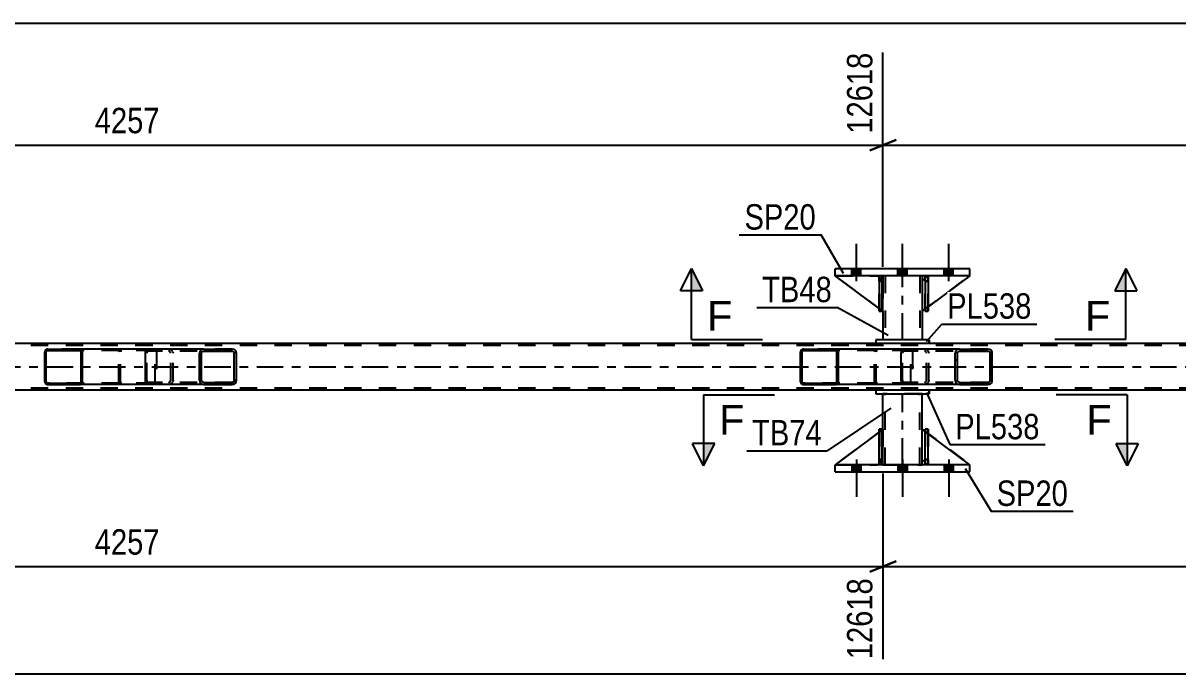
# Model space of a CAD drawing. Header units: millimetres. Extents: x -80 to 761, y -429 to 165.
# Drawn here: x 428.9 to 559, y -254.8 to -181.5 of the extents above; entities that cross this region are included whole.
import ezdxf

# ---------------------------------------------------------------- set-up
doc = ezdxf.new("R2010")
doc.units = ezdxf.units.MM
doc.linetypes.add('DXK_LINE_DOT2', pattern=[3.9198, 1.9599, -1.9599])
doc.linetypes.add('DXK_LINE_DOT3', pattern=[5.9187, 2.979, -0.9799, 0.9799, -0.9799])
doc.styles.add('Arial', font='ARIAL.TTF', dxfattribs={"height": 0.2})
doc.styles.add('Arial Narrow', font='ARIALN.TTF', dxfattribs={"height": 0.2})

# ---------------------------------------------------------------- blocks, each defined once
blk = doc.blocks.new('Part-814185468-5411 - 5375')
at = {"linetype": 'Continuous'}
h = blk.add_hatch(dxfattribs=at)
h.set_pattern_fill('', scale=0.7, style=0, pattern_type=0)
h.set_pattern_definition([(45, (520.7235, -218.402), (-1.57154, 1.57154), [])])
h.paths.add_polyline_path([(520.75, -218.52), (520.72, -218.4), (520.65, -218.3), (520.54, -218.23), (520.41, -218.2), (516.83, -218.2), (516.7, -218.23), (516.59, -218.3), (516.52, -218.4), (516.49, -218.52), (516.49, -221.88), (516.52, -222.01), (516.59, -222.11), (516.7, -222.18), (516.83, -222.2), (520.41, -222.2), (520.54, -222.18), (520.65, -222.11), (520.72, -222.01), (520.75, -221.88)])
h.paths.add_polyline_path([(520.57, -221.95), (520.53, -222), (520.47, -222.03), (520.41, -222.04), (516.83, -222.04), (516.77, -222.03), (516.71, -222), (516.68, -221.95), (516.66, -221.88), (516.66, -218.52), (516.68, -218.46), (516.71, -218.41), (516.77, -218.38), (516.83, -218.36), (520.41, -218.36), (520.47, -218.38), (520.53, -218.41), (520.57, -218.46), (520.58, -218.52), (520.58, -221.88)])
at = {"color": 2, "linetype": 'Continuous'}
for p, q in [((516.52, -218.4), (516.49, -218.52)), ((516.49, -221.88), (516.49, -218.52)), ((516.66, -218.52), (516.68, -218.46)), ((516.66, -221.88), (516.66, -218.52)), ((516.68, -218.46), (516.71, -218.41)), ((516.83, -218.2), (516.7, -218.23)), ((516.71, -218.41), (516.77, -218.38)), ((516.77, -218.38), (516.83, -218.36)), ((516.83, -218.2), (520.41, -218.2)), ((516.83, -218.36), (520.41, -218.36)), ((528.11, -218.2), (520.41, -218.2)), ((520.54, -218.23), (520.41, -218.2)), ((520.41, -218.36), (520.47, -218.38)), ((520.47, -218.38), (520.53, -218.41)), ((520.53, -218.41), (520.57, -218.46)), ((520.57, -218.46), (520.58, -218.52)), ((520.58, -221.88), (520.58, -218.52)), ((520.75, -218.52), (520.72, -218.4)), ((520.75, -221.88), (520.75, -218.52)), ((516.49, -221.88), (516.52, -222.01)), ((516.68, -221.95), (516.66, -221.88)), ((516.71, -222), (516.68, -221.95)), ((516.7, -222.18), (516.83, -222.2)), ((516.77, -222.03), (516.71, -222)), ((516.83, -222.04), (516.77, -222.03)), ((516.83, -222.04), (520.41, -222.04)), ((516.83, -222.2), (520.41, -222.2)), ((520.47, -222.03), (520.41, -222.04)), ((520.41, -222.2), (520.54, -222.18)), ((528.11, -222.2), (520.41, -222.2)), ((520.53, -222), (520.47, -222.03)), ((520.57, -221.95), (520.53, -222)), ((520.58, -221.88), (520.57, -221.95)), ((520.72, -222.01), (520.75, -221.88))]:
    blk.add_line(p, q, dxfattribs=at)
at = {"color": 7, "linetype": 'DXK_LINE_DOT2'}
for p, q in [((520.41, -218.2), (516.83, -218.2)), ((528.76, -218.36), (516.83, -218.36)), ((524.84, -218.52), (524.87, -218.4)), ((524.84, -221.88), (524.84, -218.52)), ((525.03, -218.46), (525.01, -218.52)), ((525.01, -221.88), (525.01, -218.52)), ((525.06, -218.41), (525.03, -218.46)), ((525.05, -218.23), (525.18, -218.2)), ((525.12, -218.38), (525.06, -218.41)), ((525.18, -218.36), (525.12, -218.38)), ((528.76, -218.2), (528.11, -218.2)), ((528.76, -218.2), (528.89, -218.23)), ((528.82, -218.38), (528.76, -218.36)), ((528.88, -218.41), (528.82, -218.38)), ((528.92, -218.46), (528.88, -218.41)), ((528.93, -218.52), (528.92, -218.46)), ((528.93, -221.88), (528.93, -218.52)), ((529.07, -218.4), (529.1, -218.52)), ((529.1, -218.52), (529.1, -221.88)), ((528.76, -222.04), (516.83, -222.04)), ((520.41, -222.2), (516.83, -222.2)), ((524.87, -222.01), (524.84, -221.88)), ((525.01, -221.88), (525.03, -221.95)), ((525.03, -221.95), (525.06, -222)), ((525.18, -222.2), (525.05, -222.18)), ((525.06, -222), (525.08, -222.01)), ((525.08, -222.01), (525.12, -222.03)), ((525.12, -222.03), (525.18, -222.04)), ((528.76, -222.2), (528.11, -222.2)), ((528.76, -222.04), (528.82, -222.03)), ((528.89, -222.18), (528.76, -222.2)), ((528.82, -222.03), (528.88, -222)), ((528.88, -222), (528.92, -221.95)), ((528.92, -221.95), (528.93, -221.88)), ((529.1, -221.88), (529.07, -222.01))]:
    blk.add_line(p, q, dxfattribs=at)
at = {"color": 2, "linetype": 'Continuous'}
for centre, start, end in [((516.82, -218.54), 110.7583, 155.68), ((520.42, -218.54), 24.32, 69.2417), ((516.82, -221.87), 204.32, 249.2417), ((520.42, -221.87), 290.7583, 335.68)]:
    blk.add_arc(centre, 0.331, start, end, dxfattribs=at)
at = {"color": 7, "linetype": 'DXK_LINE_DOT2'}
for centre, start, end in [((525.17, -218.54), 110.7583, 155.68), ((528.77, -218.54), 24.32, 69.2417), ((525.17, -221.87), 204.32, 249.2417), ((528.77, -221.87), 290.7583, 335.68)]:
    blk.add_arc(centre, 0.331, start, end, dxfattribs=at)
blk = doc.blocks.new('Part-814185468-5412 - 5375')
at = {"linetype": 'Continuous'}
h = blk.add_hatch(dxfattribs=at)
h.set_pattern_fill('', scale=0.7, style=0, pattern_type=0)
h.set_pattern_definition([(45, (452.9212, -218.5008), (-1.57154, 1.57154), [])])
h.paths.add_polyline_path([(452.96, -218.68), (452.92, -218.5), (452.81, -218.35), (452.65, -218.24), (452.46, -218.2), (449.27, -218.2), (449.08, -218.24), (448.92, -218.35), (448.81, -218.5), (448.77, -218.68), (448.77, -221.72), (448.81, -221.91), (448.92, -222.06), (449.08, -222.17), (449.27, -222.2), (452.46, -222.2), (452.65, -222.17), (452.81, -222.06), (452.92, -221.91), (452.96, -221.72)])
h.paths.add_polyline_path([(452.69, -221.82), (452.63, -221.89), (452.55, -221.95), (452.46, -221.96), (449.27, -221.96), (449.18, -221.95), (449.09, -221.89), (449.04, -221.82), (449.02, -221.72), (449.02, -218.68), (449.04, -218.59), (449.09, -218.51), (449.18, -218.46), (449.27, -218.44), (452.46, -218.44), (452.55, -218.46), (452.63, -218.51), (452.69, -218.59), (452.71, -218.68), (452.71, -221.72)])
at = {"color": 2, "linetype": 'Continuous'}
for p, q in [((442.7, -218.68), (442.72, -218.5)), ((442.72, -218.5), (442.78, -218.35)), ((442.78, -218.35), (442.87, -218.24)), ((442.87, -218.24), (442.97, -218.2)), ((449.27, -218.2), (442.97, -218.2)), ((448.81, -218.5), (448.77, -218.68)), ((449.04, -218.59), (449.09, -218.51)), ((449.27, -218.2), (449.08, -218.24)), ((449.09, -218.51), (449.18, -218.46)), ((449.18, -218.46), (449.27, -218.44)), ((449.27, -218.2), (452.46, -218.2)), ((449.27, -218.44), (452.46, -218.44)), ((452.65, -218.24), (452.46, -218.2)), ((452.46, -218.44), (452.55, -218.46)), ((452.55, -218.46), (452.63, -218.51)), ((452.63, -218.51), (452.69, -218.59)), ((452.96, -218.68), (452.92, -218.5)), ((442.7, -221.72), (442.7, -218.68)), ((448.77, -221.72), (448.77, -218.68)), ((449.02, -218.68), (449.04, -218.59)), ((449.02, -221.72), (449.02, -218.68)), ((452.69, -218.59), (452.71, -218.68)), ((452.71, -221.72), (452.71, -218.68)), ((452.96, -221.72), (452.96, -218.68)), ((442.72, -221.91), (442.7, -221.72)), ((442.78, -222.06), (442.72, -221.91)), ((442.87, -222.17), (442.78, -222.06)), ((442.97, -222.2), (442.87, -222.17)), ((449.27, -222.2), (442.97, -222.2)), ((448.77, -221.72), (448.81, -221.91)), ((449.04, -221.82), (449.02, -221.72)), ((449.09, -221.89), (449.04, -221.82)), ((449.08, -222.17), (449.27, -222.2)), ((449.18, -221.95), (449.09, -221.89)), ((449.27, -221.96), (449.18, -221.95)), ((449.27, -221.96), (452.46, -221.96)), ((449.27, -222.2), (452.46, -222.2)), ((452.55, -221.95), (452.46, -221.96)), ((452.46, -222.2), (452.65, -222.17)), ((452.63, -221.89), (452.55, -221.95)), ((452.69, -221.82), (452.63, -221.89)), ((452.71, -221.72), (452.69, -221.82)), ((452.92, -221.91), (452.96, -221.72))]:
    blk.add_line(p, q, dxfattribs=at)
at = {"color": 7, "linetype": 'DXK_LINE_DOT2'}
for p, q in [((442.88, -218.51), (442.85, -218.59)), ((442.92, -218.46), (442.88, -218.51)), ((442.97, -218.44), (442.92, -218.46)), ((452.46, -218.44), (442.97, -218.44)), ((443.96, -218.44), (443.96, -218.2)), ((445.31, -218.2), (445.5, -218.24)), ((445.4, -218.46), (445.31, -218.44)), ((445.48, -218.51), (445.4, -218.46)), ((445.54, -218.59), (445.48, -218.51)), ((445.77, -218.5), (445.81, -218.68)), ((452.46, -218.2), (449.27, -218.2)), ((442.85, -218.59), (442.84, -218.68)), ((442.84, -221.72), (442.84, -218.68)), ((445.56, -218.68), (445.54, -218.59)), ((445.56, -221.72), (445.56, -218.68)), ((445.81, -221.72), (445.81, -218.68)), ((442.84, -221.72), (442.85, -221.82)), ((442.85, -221.82), (442.88, -221.89)), ((442.88, -221.89), (442.92, -221.95)), ((442.92, -221.95), (442.97, -221.96)), ((452.46, -221.96), (442.97, -221.96)), ((443.96, -222.2), (443.96, -221.96)), ((445.31, -221.96), (445.4, -221.95)), ((445.5, -222.17), (445.31, -222.2)), ((445.4, -221.95), (445.48, -221.89)), ((445.48, -221.89), (445.54, -221.82)), ((445.54, -221.82), (445.56, -221.72)), ((445.81, -221.72), (445.77, -221.91)), ((452.46, -222.2), (449.27, -222.2))]:
    blk.add_line(p, q, dxfattribs=at)
for centre, start, end in [((445.32, -218.7), 23.8494, 68.8059), ((445.32, -221.71), 291.1941, 336.1506)]:
    blk.add_arc(centre, 0.492, start, end, dxfattribs=at)
at = {"color": 2, "linetype": 'Continuous'}
for centre, start, end in [((449.26, -218.7), 111.1941, 156.1506), ((452.47, -218.7), 23.8494, 68.8059), ((449.26, -221.71), 203.8494, 248.8059), ((452.47, -221.71), 291.1941, 336.1506)]:
    blk.add_arc(centre, 0.492, start, end, dxfattribs=at)
blk = doc.blocks.new('Part-814185468-5413 - 5375')
at = {"linetype": 'Continuous'}
h = blk.add_hatch(dxfattribs=at)
h.set_pattern_fill('', scale=0.7, style=0, pattern_type=0)
h.set_pattern_definition([(45, (435.5892, -218.402), (-1.57154, 1.57154), [])])
h.paths.add_polyline_path([(435.62, -218.52), (435.59, -218.4), (435.52, -218.3), (435.4, -218.23), (435.27, -218.2), (431.7, -218.2), (431.57, -218.23), (431.46, -218.3), (431.38, -218.4), (431.36, -218.52), (431.36, -221.88), (431.38, -222.01), (431.46, -222.11), (431.57, -222.18), (431.7, -222.2), (435.27, -222.2), (435.4, -222.18), (435.52, -222.11), (435.59, -222.01), (435.62, -221.88)])
h.paths.add_polyline_path([(435.43, -221.95), (435.4, -222), (435.34, -222.03), (435.27, -222.04), (431.7, -222.04), (431.63, -222.03), (431.58, -222), (431.54, -221.95), (431.53, -221.88), (431.53, -218.52), (431.54, -218.46), (431.58, -218.41), (431.63, -218.38), (431.7, -218.36), (435.27, -218.36), (435.34, -218.38), (435.4, -218.41), (435.43, -218.46), (435.44, -218.52), (435.44, -221.88)])
at = {"color": 2, "linetype": 'Continuous'}
for p, q in [((431.38, -218.4), (431.36, -218.52)), ((431.36, -221.88), (431.36, -218.52)), ((431.53, -218.52), (431.54, -218.46)), ((431.53, -221.88), (431.53, -218.52)), ((431.54, -218.46), (431.58, -218.41)), ((431.7, -218.2), (431.57, -218.23)), ((431.58, -218.41), (431.63, -218.38)), ((431.63, -218.38), (431.7, -218.36)), ((431.7, -218.2), (435.27, -218.2)), ((431.7, -218.36), (435.27, -218.36)), ((442.97, -218.2), (435.27, -218.2)), ((435.4, -218.23), (435.27, -218.2)), ((435.27, -218.36), (435.34, -218.38)), ((435.34, -218.38), (435.4, -218.41)), ((435.4, -218.41), (435.43, -218.46)), ((435.43, -218.46), (435.44, -218.52)), ((435.44, -221.88), (435.44, -218.52)), ((435.62, -218.52), (435.59, -218.4)), ((435.62, -221.88), (435.62, -218.52)), ((431.36, -221.88), (431.38, -222.01)), ((431.54, -221.95), (431.53, -221.88)), ((431.58, -222), (431.54, -221.95)), ((431.57, -222.18), (431.7, -222.2)), ((431.63, -222.03), (431.58, -222)), ((431.7, -222.04), (431.63, -222.03)), ((431.7, -222.04), (435.27, -222.04)), ((431.7, -222.2), (435.27, -222.2)), ((435.34, -222.03), (435.27, -222.04)), ((435.27, -222.2), (435.4, -222.18)), ((442.97, -222.2), (435.27, -222.2)), ((435.4, -222), (435.34, -222.03)), ((435.43, -221.95), (435.4, -222)), ((435.44, -221.88), (435.43, -221.95)), ((435.59, -222.01), (435.62, -221.88))]:
    blk.add_line(p, q, dxfattribs=at)
at = {"color": 7, "linetype": 'DXK_LINE_DOT2'}
for p, q in [((435.27, -218.2), (431.7, -218.2)), ((443.62, -218.36), (431.7, -218.36)), ((439.71, -218.52), (439.73, -218.4)), ((439.71, -221.88), (439.71, -218.52)), ((439.89, -218.46), (439.88, -218.52)), ((439.88, -221.88), (439.88, -218.52)), ((439.93, -218.41), (439.89, -218.46)), ((439.92, -218.23), (440.05, -218.2)), ((439.93, -218.41), (439.94, -218.4)), ((439.94, -218.4), (439.98, -218.38)), ((439.98, -218.38), (440.05, -218.36)), ((443.62, -218.2), (442.97, -218.2)), ((443.62, -218.2), (443.75, -218.23)), ((443.69, -218.38), (443.62, -218.36)), ((443.74, -218.41), (443.69, -218.38)), ((443.78, -218.46), (443.74, -218.41)), ((443.79, -218.52), (443.78, -218.46)), ((443.79, -221.88), (443.79, -218.52)), ((443.94, -218.4), (443.96, -218.5)), ((443.96, -218.5), (443.96, -218.52)), ((443.96, -218.52), (443.96, -221.88)), ((443.62, -222.04), (431.7, -222.04)), ((435.27, -222.2), (431.7, -222.2)), ((439.73, -222.01), (439.71, -221.88)), ((439.88, -221.88), (439.89, -221.95)), ((439.89, -221.95), (439.93, -222)), ((440.05, -222.2), (439.92, -222.18)), ((439.93, -222), (439.94, -222.01)), ((439.94, -222.01), (439.98, -222.03)), ((439.98, -222.03), (440.05, -222.04)), ((443.62, -222.2), (442.97, -222.2)), ((443.62, -222.04), (443.69, -222.03)), ((443.75, -222.18), (443.62, -222.2)), ((443.69, -222.03), (443.74, -222)), ((443.74, -222), (443.78, -221.95)), ((443.78, -221.95), (443.79, -221.88)), ((443.96, -221.88), (443.94, -222.01))]:
    blk.add_line(p, q, dxfattribs=at)
at = {"color": 2, "linetype": 'Continuous'}
for centre, start, end in [((431.69, -218.54), 110.7583, 155.68), ((435.29, -218.54), 24.32, 69.2417), ((431.69, -221.87), 204.32, 249.2417), ((435.29, -221.87), 290.7583, 335.68)]:
    blk.add_arc(centre, 0.331, start, end, dxfattribs=at)
at = {"color": 7, "linetype": 'DXK_LINE_DOT2'}
for centre, start, end in [((440.04, -218.54), 110.7583, 155.68), ((443.64, -218.54), 24.32, 69.2417), ((440.04, -221.87), 204.32, 249.2417), ((443.64, -221.87), 290.7583, 335.68)]:
    blk.add_arc(centre, 0.331, start, end, dxfattribs=at)
blk = doc.blocks.new('Part-814185468-5468 - 5375')
at = {"color": 2, "linetype": 'Continuous'}
for p, q in [((525.78, -209.95), (525.78, -210.55)), ((530.18, -209.95), (530.18, -210.56)), ((525.78, -213.95), (525.78, -217.15)), ((530.18, -213.95), (530.18, -217.15))]:
    blk.add_line(p, q, dxfattribs=at)
at = {"color": 7, "linetype": 'DXK_LINE_DOT2'}
for p, q in [((530.18, -209.95), (525.78, -209.95)), ((525.78, -210.55), (525.78, -213.95)), ((526.02, -209.95), (526.02, -217.15)), ((529.94, -209.95), (529.94, -217.15)), ((530.18, -210.56), (530.18, -213.95)), ((530.18, -217.15), (525.78, -217.15))]:
    blk.add_line(p, q, dxfattribs=at)
at = {"color": 7, "linetype": 'DXK_LINE_DOT3'}
blk.add_line((527.98, -217.15), (527.98, -209.95), dxfattribs=at)
blk = doc.blocks.new('Part-814185468-5534 - 5375')
at = {"color": 2, "linetype": 'Continuous'}
for p, q in [((524.98, -217.15), (524.98, -217.55)), ((530.98, -217.15), (524.98, -217.15)), ((530.98, -217.15), (530.98, -217.55)), ((530.98, -217.15), (530.98, -217.15)), ((524.98, -217.55), (530.98, -217.55)), ((530.98, -217.55), (530.98, -217.55))]:
    blk.add_line(p, q, dxfattribs=at)
at = {"color": 7, "linetype": 'DXK_LINE_DOT2'}
for p, q in [((524.98, -217.15), (524.98, -217.55)), ((530.98, -217.55), (530.98, -217.15)), ((530.98, -217.15), (530.98, -217.15)), ((530.98, -217.55), (530.98, -217.55))]:
    blk.add_line(p, q, dxfattribs=at)
blk = doc.blocks.new('Part-814185468-5486 - 5375')
at = {"linetype": 'Continuous'}
h = blk.add_hatch(dxfattribs=at)
h.set_pattern_fill('', scale=0.7, style=0, pattern_type=0)
h.set_pattern_definition([(45, (538.0554, -218.5008), (-1.57154, 1.57154), [])])
h.paths.add_polyline_path([(538.09, -218.68), (538.06, -218.5), (537.95, -218.35), (537.78, -218.24), (537.59, -218.2), (534.41, -218.2), (534.21, -218.24), (534.05, -218.35), (533.94, -218.5), (533.9, -218.68), (533.9, -221.72), (533.94, -221.91), (534.05, -222.06), (534.21, -222.17), (534.41, -222.2), (537.59, -222.2), (537.78, -222.17), (537.95, -222.06), (538.06, -221.91), (538.09, -221.72)])
h.paths.add_polyline_path([(537.82, -221.82), (537.77, -221.89), (537.69, -221.95), (537.59, -221.96), (534.41, -221.96), (534.31, -221.95), (534.23, -221.89), (534.17, -221.82), (534.16, -221.72), (534.16, -218.68), (534.17, -218.59), (534.23, -218.51), (534.31, -218.46), (534.41, -218.44), (537.59, -218.44), (537.69, -218.46), (537.77, -218.51), (537.82, -218.59), (537.84, -218.68), (537.84, -221.72)])
at = {"color": 2, "linetype": 'Continuous'}
for p, q in [((527.84, -218.68), (527.86, -218.5)), ((527.86, -218.5), (527.91, -218.35)), ((527.91, -218.35), (528, -218.24)), ((528, -218.24), (528.11, -218.2)), ((534.41, -218.2), (528.11, -218.2)), ((533.94, -218.5), (533.9, -218.68)), ((534.17, -218.59), (534.23, -218.51)), ((534.41, -218.2), (534.21, -218.24)), ((534.23, -218.51), (534.31, -218.46)), ((534.31, -218.46), (534.41, -218.44)), ((534.41, -218.2), (537.59, -218.2)), ((534.41, -218.44), (537.59, -218.44)), ((537.78, -218.24), (537.59, -218.2)), ((537.59, -218.44), (537.69, -218.46)), ((537.69, -218.46), (537.77, -218.51)), ((537.77, -218.51), (537.82, -218.59)), ((538.09, -218.68), (538.06, -218.5)), ((527.84, -221.72), (527.84, -218.68)), ((533.9, -221.72), (533.9, -218.68)), ((534.16, -218.68), (534.17, -218.59)), ((534.16, -221.72), (534.16, -218.68)), ((537.82, -218.59), (537.84, -218.68)), ((537.84, -221.72), (537.84, -218.68)), ((538.09, -221.72), (538.09, -218.68)), ((527.86, -221.91), (527.84, -221.72)), ((527.91, -222.06), (527.86, -221.91)), ((528, -222.17), (527.91, -222.06)), ((528.11, -222.2), (528, -222.17)), ((534.41, -222.2), (528.11, -222.2)), ((533.9, -221.72), (533.94, -221.91)), ((534.17, -221.82), (534.16, -221.72)), ((534.23, -221.89), (534.17, -221.82)), ((534.21, -222.17), (534.41, -222.2)), ((534.31, -221.95), (534.23, -221.89)), ((534.41, -221.96), (534.31, -221.95)), ((534.41, -221.96), (537.59, -221.96)), ((534.41, -222.2), (537.59, -222.2)), ((537.69, -221.95), (537.59, -221.96)), ((537.59, -222.2), (537.78, -222.17)), ((537.77, -221.89), (537.69, -221.95)), ((537.82, -221.82), (537.77, -221.89)), ((537.84, -221.72), (537.82, -221.82)), ((538.06, -221.91), (538.09, -221.72))]:
    blk.add_line(p, q, dxfattribs=at)
at = {"color": 7, "linetype": 'DXK_LINE_DOT2'}
for p, q in [((528.01, -218.51), (527.98, -218.59)), ((528.05, -218.46), (528.01, -218.51)), ((528.11, -218.44), (528.05, -218.46)), ((537.59, -218.44), (528.11, -218.44)), ((529.1, -218.44), (529.1, -218.2)), ((530.44, -218.2), (530.63, -218.24)), ((530.54, -218.46), (530.44, -218.44)), ((530.62, -218.51), (530.54, -218.46)), ((530.67, -218.59), (530.62, -218.51)), ((530.91, -218.5), (530.94, -218.68)), ((537.59, -218.2), (534.41, -218.2)), ((527.98, -218.59), (527.97, -218.68)), ((527.97, -221.72), (527.97, -218.68)), ((530.69, -218.68), (530.67, -218.59)), ((530.69, -221.72), (530.69, -218.68)), ((530.94, -221.72), (530.94, -218.68)), ((527.97, -221.72), (527.98, -221.82)), ((527.98, -221.82), (528.01, -221.89)), ((528.01, -221.89), (528.05, -221.95)), ((528.05, -221.95), (528.11, -221.96)), ((537.59, -221.96), (528.11, -221.96)), ((529.1, -222.2), (529.1, -221.96)), ((530.44, -221.96), (530.54, -221.95)), ((530.63, -222.17), (530.44, -222.2)), ((530.54, -221.95), (530.62, -221.89)), ((530.62, -221.89), (530.67, -221.82)), ((530.67, -221.82), (530.69, -221.72)), ((530.94, -221.72), (530.91, -221.91)), ((537.59, -222.2), (534.41, -222.2))]:
    blk.add_line(p, q, dxfattribs=at)
for centre, start, end in [((530.46, -218.7), 23.8494, 68.8059), ((530.46, -221.71), 291.1941, 336.1506)]:
    blk.add_arc(centre, 0.492, start, end, dxfattribs=at)
at = {"color": 2, "linetype": 'Continuous'}
for centre, start, end in [((534.39, -218.7), 111.1941, 156.1506), ((537.61, -218.7), 23.8494, 68.8059), ((534.39, -221.71), 203.8494, 248.8059), ((537.61, -221.71), 291.1941, 336.1506)]:
    blk.add_arc(centre, 0.492, start, end, dxfattribs=at)
blk = doc.blocks.new('Part-814185468-5635 - 5375')
at = {"color": 2, "linetype": 'Continuous'}
for p, q in [((520.38, -232.04), (520.38, -231.24)), ((535.58, -231.24), (520.38, -231.24)), ((535.58, -232.04), (535.58, -231.24)), ((520.38, -232.04), (535.58, -232.04))]:
    blk.add_line(p, q, dxfattribs=at)
at = {"color": 7, "linetype": 'DXK_LINE_DOT2'}
for p, q in [((520.38, -232.04), (520.38, -231.24)), ((535.58, -232.04), (535.58, -231.24))]:
    blk.add_line(p, q, dxfattribs=at)
blk = doc.blocks.new('Part-814185468-5526 - 5375')
at = {"color": 2, "linetype": 'Continuous'}
for p, q in [((525.34, -227.58), (520.38, -231.24)), ((525.78, -227.24), (525.66, -227.34)), ((525.78, -230.64), (525.78, -227.24)), ((525.34, -231.09), (525.18, -231.24)), ((525.78, -230.64), (525.66, -230.77)), ((525.78, -230.64), (525.78, -230.64))]:
    blk.add_line(p, q, dxfattribs=at)
at = {"color": 7, "linetype": 'DXK_LINE_DOT2'}
for p, q in [((525.66, -227.34), (525.34, -227.58)), ((525.78, -230.64), (525.78, -227.24)), ((520.38, -231.24), (525.18, -231.24)), ((525.78, -230.64), (525.18, -231.24)), ((525.66, -230.77), (525.34, -231.09))]:
    blk.add_line(p, q, dxfattribs=at)
blk = doc.blocks.new('Part-814185468-5529 - 5375')
at = {"color": 7, "linetype": 'DXK_LINE_DOT2'}
for p, q in [((530.18, -230.64), (530.18, -227.24)), ((530.18, -227.24), (535.58, -231.24)), ((530.78, -231.24), (530.18, -230.64)), ((535.58, -231.24), (530.78, -231.24))]:
    blk.add_line(p, q, dxfattribs=at)
blk = doc.blocks.new('Part-814185468-5539 - 5375')
at = {"color": 2, "linetype": 'Continuous'}
for p, q in [((524.98, -222.84), (524.98, -223.24)), ((530.98, -222.84), (524.98, -222.84)), ((524.98, -223.24), (530.98, -223.24)), ((530.98, -222.84), (530.98, -223.24)), ((530.98, -222.84), (530.98, -222.84)), ((530.98, -223.24), (530.98, -223.24))]:
    blk.add_line(p, q, dxfattribs=at)
at = {"color": 7, "linetype": 'DXK_LINE_DOT2'}
for p, q in [((524.98, -222.84), (524.98, -223.24)), ((530.98, -223.24), (530.98, -222.84)), ((530.98, -222.84), (530.98, -222.84)), ((530.98, -223.24), (530.98, -223.24))]:
    blk.add_line(p, q, dxfattribs=at)
blk = doc.blocks.new('Part-814185468-5544 - 5375')
at = {"color": 2, "linetype": 'Continuous'}
for p, q in [((525.78, -227.24), (525.78, -223.24)), ((530.18, -227.24), (530.18, -223.24)), ((525.78, -231.24), (525.78, -230.64)), ((530.18, -231.24), (530.18, -230.64))]:
    blk.add_line(p, q, dxfattribs=at)
at = {"color": 7, "linetype": 'DXK_LINE_DOT2'}
for p, q in [((530.18, -223.24), (525.78, -223.24)), ((526.02, -231.24), (526.02, -223.24)), ((529.94, -231.24), (529.94, -223.24)), ((525.78, -230.64), (525.78, -227.24)), ((530.18, -230.64), (530.18, -227.24)), ((525.78, -231.24), (530.18, -231.24))]:
    blk.add_line(p, q, dxfattribs=at)
at = {"color": 7, "linetype": 'DXK_LINE_DOT3'}
blk.add_line((527.98, -231.24), (527.98, -223.24), dxfattribs=at)
blk = doc.blocks.new('Part-814185468-5545 - 5375')
at = {"color": 7, "linetype": 'DXK_LINE_DOT2'}
for p, q in [((525.34, -210.55), (525.34, -209.95)), ((525.34, -209.95), (525.34, -209.95)), ((525.34, -209.95), (525.34, -213.95)), ((525.66, -209.95), (525.34, -209.95)), ((525.34, -213.95), (525.34, -210.55)), ((525.34, -210.55), (525.66, -210.55)), ((525.66, -210.55), (525.66, -209.95)), ((525.66, -213.95), (525.66, -209.95)), ((525.66, -210.55), (525.66, -213.95)), ((525.34, -213.95), (525.66, -213.95))]:
    blk.add_line(p, q, dxfattribs=at)
blk = doc.blocks.new('Part-814185468-5551 - 5375')
at = {"color": 2, "linetype": 'Continuous'}
for p, q in [((623.83, -217.56), (46.85, -217.56)), ((524.98, -222.84), (360.71, -222.84)), ((623.83, -222.84), (530.98, -222.84))]:
    blk.add_line(p, q, dxfattribs=at)
at = {"color": 7, "linetype": 'DXK_LINE_DOT2'}
for p, q in [((623.83, -217.8), (46.85, -217.8)), ((623.83, -222.6), (46.85, -222.6)), ((530.98, -222.84), (524.98, -222.84))]:
    blk.add_line(p, q, dxfattribs=at)
at = {"color": 7, "linetype": 'DXK_LINE_DOT3'}
blk.add_line((46.85, -220.2), (623.83, -220.2), dxfattribs=at)
blk = doc.blocks.new('Part-814185468-5552 - 5375')
at = {"color": 7, "linetype": 'DXK_LINE_DOT2'}
for p, q in [((530.86, -227.24), (530.54, -227.24)), ((530.54, -230.64), (530.54, -227.24)), ((530.54, -231.24), (530.54, -227.24)), ((530.86, -227.24), (530.86, -230.64)), ((530.86, -231.24), (530.86, -227.24)), ((530.86, -230.64), (530.54, -230.64)), ((530.54, -231.24), (530.54, -230.64)), ((530.86, -231.24), (530.54, -231.24)), ((530.86, -230.64), (530.86, -231.24)), ((530.86, -231.24), (530.86, -231.24))]:
    blk.add_line(p, q, dxfattribs=at)
blk = doc.blocks.new('Part-814185468-5553 - 5375')
at = {"color": 2, "linetype": 'Continuous'}
for p, q in [((525.34, -231.24), (525.34, -227.24)), ((525.34, -227.24), (525.66, -227.24)), ((525.66, -231.24), (525.66, -227.24)), ((525.34, -231.24), (525.34, -231.24)), ((525.66, -231.24), (525.34, -231.24))]:
    blk.add_line(p, q, dxfattribs=at)
at = {"color": 7, "linetype": 'DXK_LINE_DOT2'}
for p, q in [((525.34, -227.24), (525.34, -230.64)), ((525.66, -230.64), (525.66, -227.24)), ((525.34, -230.64), (525.34, -231.24)), ((525.34, -230.64), (525.66, -230.64)), ((525.66, -231.24), (525.66, -230.64)), ((525.66, -231.24), (525.66, -231.24))]:
    blk.add_line(p, q, dxfattribs=at)
blk = doc.blocks.new('Part-814185468-5554 - 5375')
at = {"color": 2, "linetype": 'Continuous'}
for p, q in [((530.54, -231.24), (530.54, -227.24)), ((530.54, -227.24), (530.86, -227.24)), ((530.86, -231.24), (530.86, -227.24)), ((530.54, -231.24), (530.54, -231.24)), ((530.86, -231.24), (530.54, -231.24))]:
    blk.add_line(p, q, dxfattribs=at)
at = {"color": 7, "linetype": 'DXK_LINE_DOT2'}
for p, q in [((530.54, -227.24), (530.54, -230.64)), ((530.86, -230.64), (530.86, -227.24)), ((530.54, -230.64), (530.54, -231.24)), ((530.54, -230.64), (530.86, -230.64)), ((530.86, -231.24), (530.86, -230.64)), ((530.86, -231.24), (530.86, -231.24))]:
    blk.add_line(p, q, dxfattribs=at)
blk = doc.blocks.new('Part-814185468-5557 - 5375')
at = {"color": 7, "linetype": 'DXK_LINE_DOT2'}
for p, q in [((525.78, -227.24), (520.38, -231.24)), ((525.78, -230.64), (525.78, -227.24)), ((525.78, -227.24), (525.78, -230.64)), ((520.38, -231.24), (525.18, -231.24)), ((525.18, -231.24), (525.78, -230.64)), ((525.78, -230.64), (525.18, -231.24)), ((525.78, -230.64), (525.78, -230.64))]:
    blk.add_line(p, q, dxfattribs=at)
blk = doc.blocks.new('Part-814185468-5580 - 5375')
at = {"color": 7, "linetype": 'DXK_LINE_DOT2'}
for p, q in [((530.54, -210.55), (530.54, -209.95)), ((530.54, -209.95), (530.54, -209.95)), ((530.54, -209.95), (530.54, -213.95)), ((530.86, -209.95), (530.54, -209.95)), ((530.54, -213.95), (530.54, -210.55)), ((530.54, -210.55), (530.86, -210.55)), ((530.86, -210.55), (530.86, -209.95)), ((530.86, -213.95), (530.86, -209.95)), ((530.86, -210.55), (530.86, -213.95)), ((530.54, -213.95), (530.86, -213.95))]:
    blk.add_line(p, q, dxfattribs=at)
blk = doc.blocks.new('Part-814185468-5581 - 5375')
at = {"color": 2, "linetype": 'Continuous'}
for p, q in [((525.66, -209.95), (525.34, -209.95)), ((525.34, -209.95), (525.34, -213.95)), ((525.66, -209.95), (525.66, -209.95)), ((525.66, -209.95), (525.66, -213.95)), ((525.66, -213.95), (525.34, -213.95))]:
    blk.add_line(p, q, dxfattribs=at)
at = {"color": 7, "linetype": 'DXK_LINE_DOT2'}
for p, q in [((525.34, -210.55), (525.34, -209.95)), ((525.66, -210.55), (525.34, -210.55)), ((525.34, -210.55), (525.34, -213.95)), ((525.66, -210.55), (525.66, -209.95)), ((525.66, -209.95), (525.66, -209.95)), ((525.66, -213.95), (525.66, -210.55))]:
    blk.add_line(p, q, dxfattribs=at)
blk = doc.blocks.new('Part-814185468-5582 - 5375')
at = {"color": 2, "linetype": 'Continuous'}
for p, q in [((530.86, -209.95), (530.54, -209.95)), ((530.54, -209.95), (530.54, -213.95)), ((530.86, -209.95), (530.86, -209.95)), ((530.86, -209.95), (530.86, -213.95)), ((530.86, -213.95), (530.54, -213.95))]:
    blk.add_line(p, q, dxfattribs=at)
at = {"color": 7, "linetype": 'DXK_LINE_DOT2'}
for p, q in [((530.54, -210.55), (530.54, -209.95)), ((530.86, -210.55), (530.54, -210.55)), ((530.54, -210.55), (530.54, -213.95)), ((530.86, -210.55), (530.86, -209.95)), ((530.86, -209.95), (530.86, -209.95)), ((530.86, -213.95), (530.86, -210.55))]:
    blk.add_line(p, q, dxfattribs=at)
blk = doc.blocks.new('Part-814185468-5585 - 5375')
at = {"color": 7, "linetype": 'DXK_LINE_DOT2'}
for p, q in [((525.78, -213.95), (520.38, -209.95)), ((520.38, -209.95), (525.18, -209.95)), ((525.18, -209.95), (525.78, -210.55)), ((525.78, -210.55), (525.18, -209.95)), ((525.78, -210.55), (525.78, -213.95)), ((525.78, -210.55), (525.78, -210.55)), ((525.78, -210.55), (525.78, -213.95))]:
    blk.add_line(p, q, dxfattribs=at)
blk = doc.blocks.new('Part-814185468-5588 - 5375')
at = {"color": 2, "linetype": 'Continuous'}
for p, q in [((525.34, -213.62), (520.38, -209.95)), ((525.34, -210.11), (525.18, -209.95)), ((525.78, -210.55), (525.66, -210.43)), ((525.78, -210.55), (525.78, -210.55)), ((525.78, -213.95), (525.78, -210.55)), ((525.66, -213.86), (525.78, -213.95)), ((525.78, -213.95), (525.78, -213.95))]:
    blk.add_line(p, q, dxfattribs=at)
at = {"color": 7, "linetype": 'DXK_LINE_DOT2'}
for p, q in [((525.18, -209.95), (520.38, -209.95)), ((525.18, -209.95), (525.78, -210.55)), ((525.66, -210.43), (525.34, -210.11)), ((525.78, -210.55), (525.78, -213.95)), ((525.66, -213.86), (525.34, -213.62))]:
    blk.add_line(p, q, dxfattribs=at)
blk = doc.blocks.new('Part-814185468-5591 - 5375')
at = {"color": 7, "linetype": 'DXK_LINE_DOT2'}
for p, q in [((530.78, -209.95), (530.18, -210.55)), ((530.18, -213.95), (535.58, -209.95)), ((530.18, -210.55), (530.18, -213.95)), ((535.58, -209.95), (530.78, -209.95))]:
    blk.add_line(p, q, dxfattribs=at)
blk = doc.blocks.new('Part-814185468-5604 - 5375')
at = {"color": 2, "linetype": 'Continuous'}
for p, q in [((530.54, -210.2), (530.18, -210.55)), ((530.18, -210.55), (530.18, -213.95)), ((535.58, -209.95), (530.86, -213.46)), ((530.54, -213.69), (530.18, -213.95))]:
    blk.add_line(p, q, dxfattribs=at)
at = {"color": 7, "linetype": 'DXK_LINE_DOT2'}
for p, q in [((530.78, -209.95), (530.54, -210.2)), ((535.58, -209.95), (530.78, -209.95)), ((530.86, -213.46), (530.54, -213.69))]:
    blk.add_line(p, q, dxfattribs=at)
blk = doc.blocks.new('Part-814185468-5605 - 5375')
at = {"color": 7, "linetype": 'DXK_LINE_DOT2'}
for p, q in [((525.66, -227.24), (525.34, -227.24)), ((525.34, -230.64), (525.34, -227.24)), ((525.34, -231.24), (525.34, -227.24)), ((525.66, -227.24), (525.66, -230.64)), ((525.66, -231.24), (525.66, -227.24)), ((525.66, -230.64), (525.34, -230.64)), ((525.34, -231.24), (525.34, -230.64)), ((525.66, -231.24), (525.34, -231.24)), ((525.66, -230.64), (525.66, -231.24)), ((525.66, -231.24), (525.66, -231.24))]:
    blk.add_line(p, q, dxfattribs=at)
blk = doc.blocks.new('Part-814185468-5630 - 5375')
at = {"color": 2, "linetype": 'Continuous'}
for p, q in [((530.18, -230.64), (530.18, -227.24)), ((530.54, -227.51), (530.18, -227.24)), ((535.58, -231.24), (530.86, -227.74)), ((530.54, -231), (530.18, -230.64))]:
    blk.add_line(p, q, dxfattribs=at)
at = {"color": 7, "linetype": 'DXK_LINE_DOT2'}
for p, q in [((530.86, -227.74), (530.54, -227.51)), ((530.78, -231.24), (530.54, -231)), ((535.58, -231.24), (530.78, -231.24)), ((535.58, -231.24), (535.58, -231.24)), ((535.58, -231.24), (535.58, -231.24))]:
    blk.add_line(p, q, dxfattribs=at)
blk = doc.blocks.new('Part-814185468-5640 - 5375')
at = {"color": 2, "linetype": 'Continuous'}
for p, q in [((520.38, -209.95), (520.38, -209.15)), ((535.58, -209.15), (520.38, -209.15)), ((535.58, -209.95), (535.58, -209.15)), ((535.58, -209.95), (520.38, -209.95))]:
    blk.add_line(p, q, dxfattribs=at)
at = {"color": 7, "linetype": 'DXK_LINE_DOT2'}
for p, q in [((520.38, -209.95), (520.38, -209.15)), ((535.58, -209.95), (535.58, -209.15))]:
    blk.add_line(p, q, dxfattribs=at)
blk = doc.blocks.new('Bolt-814185468-5660 - 5375')
at = {"linetype": 'Continuous'}
for points in [[(523.3, -231.24), (522.26, -231.24), (522.26, -232.04), (523.3, -232.04)], [(523.3, -231.24), (522.26, -231.24), (522.26, -232.04), (523.3, -232.04)], [(523.3, -231.24), (522.26, -231.24), (522.26, -232.04), (523.3, -232.04)], [(528.5, -231.24), (527.46, -231.24), (527.46, -232.04), (528.5, -232.04)], [(528.5, -231.24), (527.46, -231.24), (527.46, -232.04), (528.5, -232.04)], [(533.7, -231.24), (532.66, -231.24), (532.66, -232.04), (533.7, -232.04)], [(533.7, -231.24), (532.66, -231.24), (532.66, -232.04), (533.7, -232.04)], [(533.7, -231.24), (532.66, -231.24), (532.66, -232.04), (533.7, -232.04)]]:
    blk.add_hatch(color=1, dxfattribs=at).paths.add_polyline_path(points)
at = {"color": 1, "linetype": 'Continuous'}
for p, q in [((522.26, -231.24), (522.26, -232.04)), ((522.26, -231.24), (522.26, -232.04)), ((522.26, -231.24), (522.26, -232.04)), ((522.78, -230.64), (522.78, -234.84)), ((522.78, -230.64), (522.78, -234.84)), ((522.78, -230.64), (522.78, -234.84)), ((523.3, -231.24), (523.3, -232.04)), ((523.3, -231.24), (523.3, -232.04)), ((523.3, -231.24), (523.3, -232.04)), ((527.46, -231.24), (527.46, -232.04)), ((527.46, -231.24), (527.46, -232.04)), ((527.98, -230.64), (527.98, -234.84)), ((527.98, -230.64), (527.98, -234.84)), ((528.5, -231.24), (528.5, -232.04)), ((528.5, -231.24), (528.5, -232.04)), ((532.66, -231.24), (532.66, -232.04)), ((532.66, -231.24), (532.66, -232.04)), ((532.66, -231.24), (532.66, -232.04)), ((533.18, -230.64), (533.18, -234.84)), ((533.18, -230.64), (533.18, -234.84)), ((533.18, -230.64), (533.18, -234.84)), ((533.7, -231.24), (533.7, -232.04)), ((533.7, -231.24), (533.7, -232.04)), ((533.7, -231.24), (533.7, -232.04))]:
    blk.add_line(p, q, dxfattribs=at)
blk = doc.blocks.new('Bolt-814185468-5661 - 5375')
at = {"linetype": 'Continuous'}
for points in [[(522.26, -209.95), (523.3, -209.95), (523.3, -209.15), (522.26, -209.15)], [(522.26, -209.95), (523.3, -209.95), (523.3, -209.15), (522.26, -209.15)], [(522.26, -209.95), (523.3, -209.95), (523.3, -209.15), (522.26, -209.15)], [(527.46, -209.95), (528.5, -209.95), (528.5, -209.15), (527.46, -209.15)], [(527.46, -209.95), (528.5, -209.95), (528.5, -209.15), (527.46, -209.15)], [(532.66, -209.95), (533.7, -209.95), (533.7, -209.15), (532.66, -209.15)], [(532.66, -209.95), (533.7, -209.95), (533.7, -209.15), (532.66, -209.15)], [(532.66, -209.95), (533.7, -209.95), (533.7, -209.15), (532.66, -209.15)]]:
    blk.add_hatch(color=1, dxfattribs=at).paths.add_polyline_path(points)
at = {"color": 1, "linetype": 'Continuous'}
for p, q in [((522.78, -210.55), (522.78, -206.35)), ((522.78, -210.55), (522.78, -206.35)), ((522.78, -210.55), (522.78, -206.35)), ((527.98, -210.55), (527.98, -206.35)), ((527.98, -210.55), (527.98, -206.35)), ((533.18, -210.55), (533.18, -206.35)), ((533.18, -210.55), (533.18, -206.35)), ((533.18, -210.55), (533.18, -206.35)), ((522.26, -209.95), (522.26, -209.15)), ((522.26, -209.95), (522.26, -209.15)), ((522.26, -209.95), (522.26, -209.15)), ((523.3, -209.95), (523.3, -209.15)), ((523.3, -209.95), (523.3, -209.15)), ((523.3, -209.95), (523.3, -209.15)), ((527.46, -209.95), (527.46, -209.15)), ((527.46, -209.95), (527.46, -209.15)), ((528.5, -209.95), (528.5, -209.15)), ((528.5, -209.95), (528.5, -209.15)), ((532.66, -209.95), (532.66, -209.15)), ((532.66, -209.95), (532.66, -209.15)), ((532.66, -209.95), (532.66, -209.15)), ((533.7, -209.95), (533.7, -209.15)), ((533.7, -209.95), (533.7, -209.15)), ((533.7, -209.95), (533.7, -209.15))]:
    blk.add_line(p, q, dxfattribs=at)
blk = doc.blocks.new('StraightDimension-814185468-5689 - 5375')
at = {"color": 7, "linetype": 'Continuous'}
for p, q in [((525.78, -208.95), (525.78, -184.79)), ((355.51, -208.95), (355.51, -186.62)), ((357.01, -194.63), (354.01, -195.83)), ((524.28, -195.83), (527.28, -194.63)), ((355.51, -195.23), (525.78, -195.23))]:
    blk.add_line(p, q, dxfattribs=at)
at = {"color": 0}
blk.add_wipeout([(444.9, -194.48), (444.9, -190.28), (436.39, -190.28), (436.39, -194.48)], dxfattribs=at)
at = {"color": 3, "style": 'Arial Narrow'}
blk.add_text('4257', height=2.863, dxfattribs=at).set_placement((436.99, -193.88))
at = {"color": 0, "linetype": 'Continuous'}
blk.add_wipeout([(525.18, -184.19), (520.98, -184.19), (520.98, -194.53), (525.18, -194.53)], dxfattribs=at)
at = {"color": 3, "linetype": 'Continuous', "style": 'Arial Narrow'}
blk.add_text('12618', height=2.863, rotation=90.0002, dxfattribs=at).set_placement((524.58, -193.93))
blk = doc.blocks.new('StraightDimension-814185468-9405 - 5375')
at = {"color": 7, "linetype": 'Continuous'}
blk.add_line((36.63, -181.47), (634.05, -181.47), dxfattribs=at)
blk = doc.blocks.new('StraightDimension-814185468-5682 - 5375')
at = {"color": 7, "linetype": 'Continuous'}
for p, q in [((525.78, -208.95), (525.78, -184.79)), ((634.05, -216.56), (634.05, -184.79)), ((527.28, -194.63), (524.28, -195.83)), ((632.55, -195.83), (635.55, -194.63)), ((525.78, -195.23), (634.05, -195.23))]:
    blk.add_line(p, q, dxfattribs=at)
at = {"color": 0}
blk.add_wipeout([(584.17, -194.48), (584.17, -190.28), (575.66, -190.28), (575.66, -194.48)], dxfattribs=at)
at = {"color": 3, "style": 'Arial Narrow'}
blk.add_text('3896', height=2.863, dxfattribs=at).set_placement((576.26, -193.88))
at = {"color": 0, "linetype": 'Continuous'}
blk.add_wipeout([(633.45, -184.19), (629.25, -184.19), (629.25, -194.53), (633.45, -194.53)], dxfattribs=at)
at = {"color": 3, "linetype": 'Continuous', "style": 'Arial Narrow'}
blk.add_text('16515', height=2.863, rotation=90.0002, dxfattribs=at).set_placement((632.85, -193.93))
blk = doc.blocks.new('StraightDimension-814185468-5769 - 5375')
at = {"color": 7, "linetype": 'Continuous'}
blk.add_line((35.99, -254.82), (634.69, -254.82), dxfattribs=at)
blk = doc.blocks.new('StraightDimension-814185468-10333 - 5375')
at = {"color": 7, "linetype": 'Continuous'}
for p, q in [((634.05, -223.84), (634.05, -253.16)), ((525.78, -232.24), (525.78, -253.16)), ((527.28, -242.12), (524.28, -243.32)), ((525.78, -242.72), (634.05, -242.72)), ((632.55, -243.32), (635.55, -242.12))]:
    blk.add_line(p, q, dxfattribs=at)
at = {"color": 0}
blk.add_wipeout([(584.17, -241.97), (584.17, -237.77), (575.66, -237.77), (575.66, -241.97)], dxfattribs=at)
at = {"color": 3, "style": 'Arial Narrow'}
blk.add_text('3896', height=2.863, dxfattribs=at).set_placement((576.26, -241.37))
at = {"color": 0, "linetype": 'Continuous'}
blk.add_wipeout([(633.45, -243.42), (629.25, -243.42), (629.25, -253.76), (633.45, -253.76)], dxfattribs=at)
at = {"color": 3, "linetype": 'Continuous', "style": 'Arial Narrow'}
blk.add_text('16515', height=2.863, rotation=90.0002, dxfattribs=at).set_placement((632.85, -253.16))
blk = doc.blocks.new('StraightDimension-814185468-10334 - 5375')
at = {"color": 7, "linetype": 'Continuous'}
for p, q in [((355.51, -232.24), (355.51, -251.33)), ((525.78, -232.24), (525.78, -253.16)), ((357.01, -242.12), (354.01, -243.32)), ((355.51, -242.72), (525.78, -242.72)), ((524.28, -243.32), (527.28, -242.12))]:
    blk.add_line(p, q, dxfattribs=at)
at = {"color": 0}
blk.add_wipeout([(444.9, -241.97), (444.9, -237.77), (436.39, -237.77), (436.39, -241.97)], dxfattribs=at)
at = {"color": 3, "style": 'Arial Narrow'}
blk.add_text('4257', height=2.863, dxfattribs=at).set_placement((436.99, -241.37))
at = {"color": 0, "linetype": 'Continuous'}
blk.add_wipeout([(525.18, -243.42), (520.98, -243.42), (520.98, -253.76), (525.18, -253.76)], dxfattribs=at)
at = {"color": 3, "linetype": 'Continuous', "style": 'Arial Narrow'}
blk.add_text('12618', height=2.863, rotation=90.0002, dxfattribs=at).set_placement((524.58, -253.16))
blk = doc.blocks.new('Mark-814185468-5464 - 5375')
at = {"color": 0}
blk.add_wipeout([(520.03, -212.92), (520.03, -209.92), (512.17, -209.92), (512.17, -212.92)], dxfattribs=at)
blk.add_wipeout([(520.03, -212.92), (520.03, -209.92), (512.17, -209.92), (512.17, -212.92)], dxfattribs=at)
at = {"color": 30, "linetype": 'Continuous'}
for p in [(511.57, -213.52), (526.38, -216.66)]:
    blk.add_line(p, (520.63, -213.52), dxfattribs=at)
at = {"color": 3, "style": 'Arial Narrow'}
blk.add_text('TB48', height=2.863, dxfattribs=at).set_placement((512.17, -212.92))
blk = doc.blocks.new('Mark-814185468-5530 - 5375')
at = {"color": 0}
blk.add_wipeout([(542.51, -214.78), (542.51, -211.78), (533.01, -211.78), (533.01, -214.78)], dxfattribs=at)
blk.add_wipeout([(542.51, -214.78), (542.51, -211.78), (533.01, -211.78), (533.01, -214.78)], dxfattribs=at)
at = {"color": 30, "linetype": 'Continuous'}
for p, q in [((530.7, -217.36), (532.41, -215.38)), ((532.41, -215.38), (543.11, -215.38))]:
    blk.add_line(p, q, dxfattribs=at)
at = {"color": 3, "style": 'Arial Narrow'}
blk.add_text('PL538', height=2.863, dxfattribs=at).set_placement((533.01, -214.78))
blk = doc.blocks.new('Mark-814185468-5535 - 5375')
at = {"color": 0}
blk.add_wipeout([(543.43, -228.37), (543.43, -225.37), (533.92, -225.37), (533.92, -228.37)], dxfattribs=at)
blk.add_wipeout([(543.43, -228.37), (543.43, -225.37), (533.92, -225.37), (533.92, -228.37)], dxfattribs=at)
at = {"color": 30, "linetype": 'Continuous'}
for p, q in [((530.67, -223.11), (533.32, -228.97)), ((533.32, -228.97), (544.03, -228.97))]:
    blk.add_line(p, q, dxfattribs=at)
at = {"color": 3, "style": 'Arial Narrow'}
blk.add_text('PL538', height=2.863, dxfattribs=at).set_placement((533.92, -228.37))
blk = doc.blocks.new('Mark-814185468-5540 - 5375')
at = {"color": 0}
blk.add_wipeout([(518.89, -229.06), (518.89, -226.06), (511.03, -226.06), (511.03, -229.06)], dxfattribs=at)
blk.add_wipeout([(518.89, -229.06), (518.89, -226.06), (511.03, -226.06), (511.03, -229.06)], dxfattribs=at)
at = {"color": 30, "linetype": 'Continuous'}
for p in [(526.67, -224.86), (510.43, -229.66)]:
    blk.add_line(p, (519.49, -229.66), dxfattribs=at)
at = {"color": 3, "style": 'Arial Narrow'}
blk.add_text('TB74', height=2.863, dxfattribs=at).set_placement((511.03, -229.06))
blk = doc.blocks.new('Mark-814185468-5631 - 5375')
at = {"color": 0}
blk.add_wipeout([(546.62, -235.88), (546.62, -232.88), (538.58, -232.88), (538.58, -235.88)], dxfattribs=at)
blk.add_wipeout([(546.62, -235.88), (546.62, -232.88), (538.58, -232.88), (538.58, -235.88)], dxfattribs=at)
at = {"color": 30, "linetype": 'Continuous'}
for p, q in [((535.03, -231.66), (537.98, -236.48)), ((537.98, -236.48), (547.22, -236.48))]:
    blk.add_line(p, q, dxfattribs=at)
at = {"color": 3, "style": 'Arial Narrow'}
blk.add_text('SP20', height=2.863, dxfattribs=at).set_placement((538.58, -235.88))
blk = doc.blocks.new('Mark-814185468-5636 - 5375')
at = {"color": 0}
blk.add_wipeout([(518.22, -204.74), (518.22, -201.74), (510.18, -201.74), (510.18, -204.74)], dxfattribs=at)
blk.add_wipeout([(518.22, -204.74), (518.22, -201.74), (510.18, -201.74), (510.18, -204.74)], dxfattribs=at)
at = {"color": 30, "linetype": 'Continuous'}
for p in [(509.58, -205.34), (521.32, -209.67)]:
    blk.add_line(p, (518.82, -205.34), dxfattribs=at)
at = {"color": 3, "style": 'Arial Narrow'}
blk.add_text('SP20', height=2.863, dxfattribs=at).set_placement((510.18, -204.74))
blk = doc.blocks.new('SectionMark-814185468-5821 - 5375')
at = {"linetype": 'Continuous'}
for points in [[(505.46, -211.64), (504.21, -211.64), (504.21, -209.14)], [(553.13, -211.64), (551.88, -211.64), (553.13, -209.14)]]:
    blk.add_hatch(color=6, dxfattribs=at).paths.add_polyline_path(points)
at = {"color": 6, "linetype": 'Continuous'}
for p, q in [((502.96, -211.64), (504.21, -209.14)), ((504.21, -217.14), (504.21, -209.14)), ((504.21, -209.14), (505.46, -211.64)), ((553.13, -209.14), (551.88, -211.64)), ((553.13, -217.14), (553.13, -209.14)), ((553.13, -209.14), (554.38, -211.64)), ((505.46, -211.64), (502.96, -211.64)), ((551.88, -211.64), (554.38, -211.64)), ((504.21, -217.14), (512.21, -217.14)), ((553.13, -217.14), (545.13, -217.14))]:
    blk.add_line(p, q, dxfattribs=at)
at = {"color": 0, "linetype": 'Continuous'}
for points in [[(508.81, -216.14), (508.81, -212.64), (505.96, -212.64), (505.96, -216.14)], [(551.38, -216.14), (551.38, -212.64), (548.53, -212.64), (548.53, -216.14)]]:
    blk.add_wipeout(points, dxfattribs=at)
at = {"color": 3, "linetype": 'Continuous', "style": 'Arial'}
for p in [(505.96, -216.14), (548.53, -216.14)]:
    blk.add_text('F', height=3.34, dxfattribs=at).set_placement(p)
blk = doc.blocks.new('SectionMark-814185468-5823 - 5375')
at = {"linetype": 'Continuous'}
for points in [[(505.57, -228.85), (506.82, -228.85), (505.57, -231.35)], [(552.04, -228.85), (553.29, -228.85), (553.29, -231.35)]]:
    blk.add_hatch(color=6, dxfattribs=at).paths.add_polyline_path(points)
at = {"color": 6, "linetype": 'Continuous'}
for p, q in [((505.57, -223.35), (513.57, -223.35)), ((505.57, -223.35), (505.57, -231.35)), ((553.29, -223.35), (545.29, -223.35)), ((553.29, -223.35), (553.29, -231.35)), ((505.57, -231.35), (504.32, -228.85)), ((506.82, -228.85), (504.32, -228.85)), ((505.57, -231.35), (506.82, -228.85)), ((552.04, -228.85), (554.54, -228.85)), ((553.29, -231.35), (552.04, -228.85)), ((554.54, -228.85), (553.29, -231.35))]:
    blk.add_line(p, q, dxfattribs=at)
at = {"color": 0, "linetype": 'Continuous'}
for points in [[(510.17, -227.85), (510.17, -224.35), (507.32, -224.35), (507.32, -227.85)], [(551.54, -227.85), (551.54, -224.35), (548.69, -224.35), (548.69, -227.85)]]:
    blk.add_wipeout(points, dxfattribs=at)
at = {"color": 3, "linetype": 'Continuous', "style": 'Arial'}
for p in [(507.32, -227.85), (548.69, -227.85)]:
    blk.add_text('F', height=3.34, dxfattribs=at).set_placement(p)

msp = doc.modelspace()

# ---------------------------------------------------------------- block references
for name in ['Bolt-814185468-5661 - 5375', 'Part-814185468-5640 - 5375', 'Part-814185468-5585 - 5375', 'Part-814185468-5588 - 5375', 'Part-814185468-5545 - 5375', 'Part-814185468-5581 - 5375', 'Part-814185468-5468 - 5375', 'Part-814185468-5591 - 5375', 'Part-814185468-5604 - 5375', 'Part-814185468-5580 - 5375', 'Part-814185468-5582 - 5375', 'Part-814185468-5534 - 5375', 'Part-814185468-5551 - 5375', 'Part-814185468-5413 - 5375', 'Part-814185468-5412 - 5375', 'Part-814185468-5411 - 5375', 'Part-814185468-5486 - 5375', 'Part-814185468-5539 - 5375', 'Part-814185468-5544 - 5375', 'Part-814185468-5526 - 5375', 'Part-814185468-5557 - 5375', 'Part-814185468-5553 - 5375', 'Part-814185468-5605 - 5375', 'Part-814185468-5529 - 5375', 'Part-814185468-5630 - 5375', 'Part-814185468-5552 - 5375', 'Part-814185468-5554 - 5375', 'Part-814185468-5635 - 5375', 'Bolt-814185468-5660 - 5375']:
    msp.add_blockref(name, (0, 0))

# ---------------------------------------------------------------- next in the draw order: block references
for name in ['StraightDimension-814185468-5689 - 5375', 'StraightDimension-814185468-5769 - 5375']:
    msp.add_blockref(name, (0, 0))

# ---------------------------------------------------------------- next in the draw order: block references
for name in ['StraightDimension-814185468-9405 - 5375', 'StraightDimension-814185468-10333 - 5375']:
    msp.add_blockref(name, (0, 0))

# ---------------------------------------------------------------- next in the draw order: block references
for name in ['StraightDimension-814185468-5682 - 5375', 'Mark-814185468-5535 - 5375', 'Mark-814185468-5540 - 5375', 'StraightDimension-814185468-10334 - 5375', 'Mark-814185468-5631 - 5375']:
    msp.add_blockref(name, (0, 0))

# ---------------------------------------------------------------- next in the draw order: block references
for name in ['Mark-814185468-5464 - 5375', 'Mark-814185468-5530 - 5375', 'SectionMark-814185468-5823 - 5375']:
    msp.add_blockref(name, (0, 0))

# ---------------------------------------------------------------- next in the draw order: block references
msp.add_blockref('Mark-814185468-5636 - 5375', (0, 0))

# ---------------------------------------------------------------- next in the draw order: block references
msp.add_blockref('SectionMark-814185468-5821 - 5375', (0, 0))

doc.saveas('drawing.dxf')
